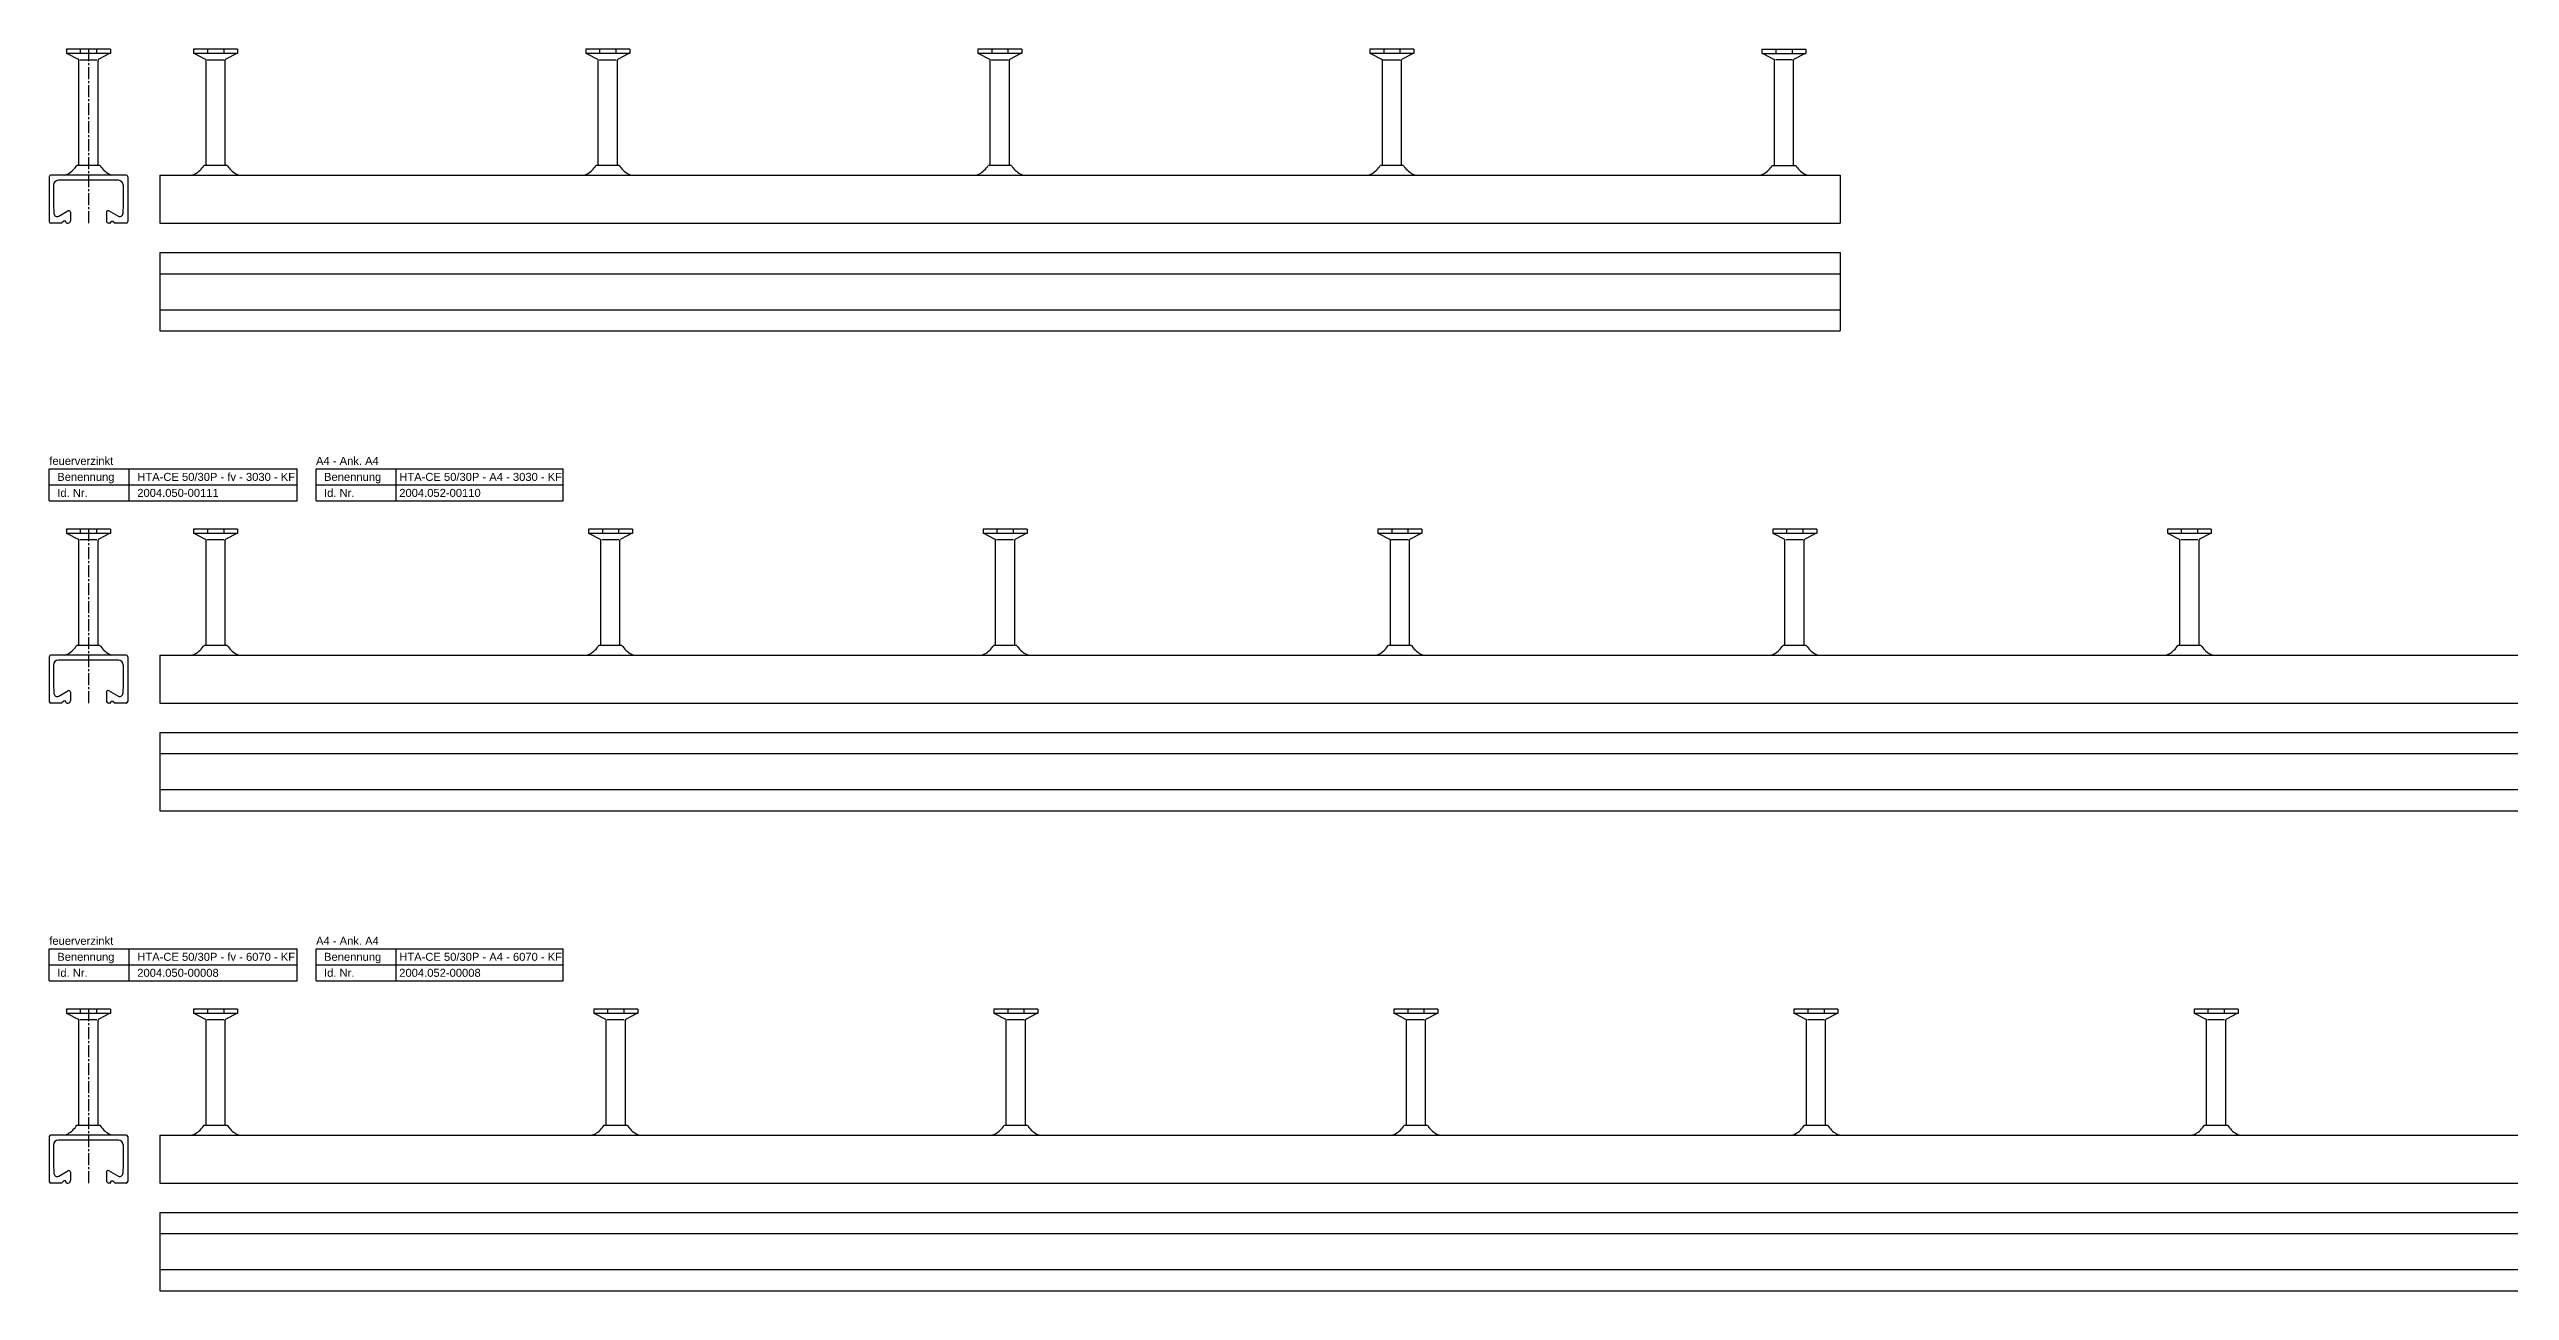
# Model space of a CAD drawing. Header units: millimetres. Extents: x 6357 to 12496, y -479 to 2742.
# Drawn here: x 6357 to 7894, y -479 to 297 of the extents above; entities that cross this region are included whole.
import ezdxf

# ---------------------------------------------------------------- set-up
doc = ezdxf.new("R2010")
doc.units = ezdxf.units.MM
doc.header["$LTSCALE"] = 10
doc.linetypes.add('MITTE2', pattern=[1.125, 0.75, -0.125, 0.125, -0.125])
doc.layers.add('ACHSEN', color=1, linetype='MITTE2')
doc.layers.add('HALFEN', color=2, linetype='CONTINUOUS')
doc.styles.add('ARIAL50', font='arial.ttf', dxfattribs={"height": 5})

msp = doc.modelspace()

# ---------------------------------------------------------------- linework, layer by layer
at = {"layer": 'ACHSEN'}
for p, q in [((6381.5, 296.7), (6381.5, 188)), ((6381.5, -3.3), (6381.5, -112)), ((6381.5, -303.3), (6381.5, -412))]:
    msp.add_line(p, q, dxfattribs=at)
at = {"layer": 'HALFEN'}
for p, q in [((6395.2, 296.7), (6367.7, 296.7)), ((6367.7, 296.7), (6367.7, 294)), ((6395.2, 294), (6367.7, 294)), ((6368.2, 294), (6375, 290.5)), ((6376.4, 296.7), (6376.4, 294)), ((6386.5, 296.7), (6386.5, 294)), ((6394.7, 294), (6387.9, 290.5)), ((6395.2, 296.7), (6395.2, 294)), ((6474.7, 296.7), (6447.2, 296.7)), ((6447.2, 296.7), (6447.2, 294)), ((6474.7, 294), (6447.2, 294)), ((6447.7, 294), (6454.5, 290.5)), ((6455.9, 296.7), (6455.9, 294)), ((6466, 296.7), (6466, 294)), ((6474.2, 294), (6467.4, 290.5)), ((6474.7, 296.7), (6474.7, 294)), ((6719.7, 296.7), (6692.2, 296.7)), ((6692.2, 296.7), (6692.2, 294)), ((6719.7, 294), (6692.2, 294)), ((6692.7, 294), (6699.5, 290.5)), ((6700.9, 296.7), (6700.9, 294)), ((6711, 296.7), (6711, 294)), ((6719.2, 294), (6712.4, 290.5)), ((6719.7, 296.7), (6719.7, 294)), ((6964.7, 296.7), (6937.2, 296.7)), ((6937.2, 296.7), (6937.2, 294)), ((6964.7, 294), (6937.2, 294)), ((6937.7, 294), (6944.5, 290.5)), ((6945.9, 296.7), (6945.9, 294)), ((6956, 296.7), (6956, 294)), ((6964.2, 294), (6957.4, 290.5)), ((6964.7, 296.7), (6964.7, 294)), ((7209.7, 296.7), (7182.2, 296.7)), ((7182.2, 296.7), (7182.2, 294)), ((7209.7, 294), (7182.2, 294)), ((7182.7, 294), (7189.5, 290.5)), ((7190.9, 296.7), (7190.9, 294)), ((7201, 296.7), (7201, 294)), ((7209.2, 294), (7202.4, 290.5)), ((7209.7, 296.7), (7209.7, 294)), ((7427.2, 296.7), (7454.7, 296.7)), ((7427.2, 296.7), (7427.2, 294)), ((7427.2, 294), (7454.7, 294)), ((7427.7, 294), (7434.5, 290.5)), ((7435.9, 296.7), (7435.9, 294)), ((7446, 296.7), (7446, 294)), ((7454.2, 294), (7447.4, 290.5)), ((7454.7, 296.7), (7454.7, 294)), ((6375.5, 224), (6375.5, 289.8)), ((6376.1, 290.2), (6386.8, 290.2)), ((6387.5, 224), (6387.5, 289.8)), ((6455, 224), (6455, 289.8)), ((6455.6, 290.2), (6466.3, 290.2)), ((6467, 224), (6467, 289.8)), ((6700, 224), (6700, 289.8)), ((6700.6, 290.2), (6711.3, 290.2)), ((6712, 224), (6712, 289.8)), ((6945, 224), (6945, 289.8)), ((6945.6, 290.2), (6956.3, 290.2)), ((6957, 224), (6957, 289.8)), ((7190, 224), (7190, 289.8)), ((7190.6, 290.2), (7201.3, 290.2)), ((7202, 224), (7202, 289.8)), ((7435, 224), (7435, 289.8)), ((7446.3, 290.2), (7435.7, 290.2)), ((7447, 224), (7447, 289.8)), ((6357, 217), (6357, 189)), ((6405, 218), (6358, 218)), ((6388.7, 224), (6374.3, 224)), ((6388.7, 224), (6387.9, 224)), ((6406, 217), (6406, 189)), ((6426, 218), (7476, 218)), ((6426, 218), (6426, 188)), ((6468.2, 224), (6453.8, 224)), ((6713.2, 224), (6698.8, 224)), ((6958.2, 224), (6943.8, 224)), ((7203.2, 224), (7188.8, 224)), ((7433.8, 224), (7448.2, 224)), ((7476, 218), (7476, 188)), ((6359.7, 211.8), (6359.7, 199.8)), ((6400.2, 214.8), (6362.7, 214.8)), ((6403.2, 212), (6403.2, 199.8)), ((6364.7, 188), (6358, 188)), ((6359.7, 199.8), (6359.9, 194)), ((6362.9, 192.3), (6368.7, 195.7)), ((6366.2, 189.3), (6364.7, 188)), ((6367.2, 189.3), (6366.2, 189.3)), ((6367.7, 188), (6367.2, 189.3)), ((6367.7, 188), (6368.7, 188)), ((6370.2, 194.8), (6370.2, 189.5)), ((6392.7, 194.8), (6392.7, 189.5)), ((6400, 192.3), (6394.2, 195.7)), ((6395.2, 188), (6394.2, 188)), ((6395.2, 188), (6395.7, 189.3)), ((6395.7, 189.3), (6396.7, 189.3)), ((6396.7, 189.3), (6398.2, 188)), ((6405, 188), (6398.2, 188)), ((6403.2, 199.8), (6403, 194)), ((6426, 188), (7476, 188)), ((6426, 169.6), (7476, 169.6)), ((6426, 169.6), (6426, 120.6)), ((7476, 169.6), (7476, 120.6)), ((6426, 156.4), (7476, 156.4)), ((6426, 133.9), (7476, 133.9)), ((6426, 120.6), (7476, 120.6)), ((6357, 34.4), (6511.9, 34.4)), ((6357, 14.4), (6357, 34.4)), ((6407, 14.4), (6407, 34.4)), ((6511.9, 14.4), (6511.9, 34.4)), ((6523.7, 34.4), (6678.2, 34.4)), ((6523.7, 14.4), (6523.7, 34.4)), ((6573.7, 14.4), (6573.7, 34.4)), ((6678.2, 14.4), (6678.2, 34.4)), ((6357, 24.4), (6511.9, 24.4)), ((6523.7, 24.4), (6678.2, 24.4)), ((6357, 14.4), (6511.9, 14.4)), ((6523.7, 14.4), (6678.2, 14.4)), ((6395.2, -3.3), (6367.7, -3.3)), ((6367.7, -3.3), (6367.7, -6)), ((6395.2, -6), (6367.7, -6)), ((6368.2, -6), (6375, -9.5)), ((6375.5, -76), (6375.5, -10.2)), ((6376.1, -9.8), (6386.8, -9.8)), ((6376.4, -3.3), (6376.4, -6)), ((6386.5, -3.3), (6386.5, -6)), ((6387.5, -76), (6387.5, -10.2)), ((6394.7, -6), (6387.9, -9.5)), ((6395.2, -3.3), (6395.2, -6)), ((6474.7, -3.3), (6447.2, -3.3)), ((6447.2, -3.3), (6447.2, -6)), ((6474.7, -6), (6447.2, -6)), ((6447.7, -6), (6454.5, -9.5)), ((6455, -76), (6455, -10.2)), ((6455.6, -9.8), (6466.3, -9.8)), ((6455.9, -3.3), (6455.9, -6)), ((6466, -3.3), (6466, -6)), ((6467, -76), (6467, -10.2)), ((6474.2, -6), (6467.4, -9.5)), ((6474.7, -3.3), (6474.7, -6)), ((6721.4, -3.3), (6693.9, -3.3)), ((6693.9, -3.3), (6693.9, -6)), ((6721.4, -6), (6693.9, -6)), ((6694.4, -6), (6701.2, -9.5)), ((6701.6, -76), (6701.6, -10.2)), ((6702.3, -9.8), (6712.9, -9.8)), ((6702.6, -3.3), (6702.6, -6)), ((6712.7, -3.3), (6712.7, -6)), ((6713.6, -76), (6713.6, -10.2)), ((6720.9, -6), (6714.1, -9.5)), ((6721.4, -3.3), (6721.4, -6)), ((6968, -3.3), (6940.6, -3.3)), ((6940.6, -3.3), (6940.6, -6)), ((6968, -6), (6940.6, -6)), ((6941.1, -6), (6947.9, -9.5)), ((6948.3, -76), (6948.3, -10.2)), ((6949, -9.8), (6959.6, -9.8)), ((6949.2, -3.3), (6949.2, -6)), ((6959.4, -3.3), (6959.4, -6)), ((6960.3, -76), (6960.3, -10.2)), ((6967.5, -6), (6960.7, -9.5)), ((6968, -3.3), (6968, -6)), ((7214.7, -3.3), (7187.2, -3.3)), ((7187.2, -3.3), (7187.2, -6)), ((7214.7, -6), (7187.2, -6)), ((7187.7, -6), (7194.5, -9.5)), ((7195, -76), (7195, -10.2)), ((7195.6, -9.8), (7206.3, -9.8)), ((7195.9, -3.3), (7195.9, -6)), ((7206, -3.3), (7206, -6)), ((7207, -76), (7207, -10.2)), ((7214.2, -6), (7207.4, -9.5)), ((7214.7, -3.3), (7214.7, -6)), ((7461.4, -3.3), (7433.9, -3.3)), ((7433.9, -3.3), (7433.9, -6)), ((7461.4, -6), (7433.9, -6)), ((7434.4, -6), (7441.2, -9.5)), ((7441.6, -76), (7441.6, -10.2)), ((7442.3, -9.8), (7452.9, -9.8)), ((7442.6, -3.3), (7442.6, -6)), ((7452.7, -3.3), (7452.7, -6)), ((7453.6, -76), (7453.6, -10.2)), ((7460.9, -6), (7454.1, -9.5)), ((7461.4, -3.3), (7461.4, -6)), ((7708, -3.3), (7680.6, -3.3)), ((7680.6, -3.3), (7680.6, -6)), ((7708, -6), (7680.6, -6)), ((7681.1, -6), (7687.9, -9.5)), ((7688.3, -76), (7688.3, -10.2)), ((7689, -9.8), (7699.6, -9.8)), ((7689.2, -3.3), (7689.2, -6)), ((7699.4, -3.3), (7699.4, -6)), ((7700.3, -76), (7700.3, -10.2)), ((7707.5, -6), (7700.7, -9.5)), ((7708, -3.3), (7708, -6)), ((6388.7, -76), (6374.3, -76)), ((6388.7, -76), (6387.9, -76)), ((6468.2, -76), (6453.8, -76)), ((6714.8, -76), (6700.4, -76)), ((6961.5, -76), (6947.1, -76)), ((7208.2, -76), (7193.8, -76)), ((7454.8, -76), (7440.4, -76)), ((7701.5, -76), (7687.1, -76)), ((6357, -83), (6357, -111)), ((6405, -82), (6358, -82)), ((6359.7, -88.2), (6359.7, -100.2)), ((6400.2, -85.2), (6362.7, -85.2)), ((6403.2, -88), (6403.2, -100.2)), ((6406, -83), (6406, -111)), ((6426, -82), (9456, -82)), ((6426, -82), (6426, -112)), ((6359.7, -100.2), (6359.9, -106)), ((6362.9, -107.7), (6368.7, -104.3)), ((6370.2, -105.2), (6370.2, -110.5)), ((6392.7, -105.2), (6392.7, -110.5)), ((6400, -107.7), (6394.2, -104.3)), ((6403.2, -100.2), (6403, -106)), ((6364.7, -112), (6358, -112)), ((6366.2, -110.7), (6364.7, -112)), ((6367.2, -110.7), (6366.2, -110.7)), ((6367.7, -112), (6367.2, -110.7)), ((6367.7, -112), (6368.7, -112)), ((6395.2, -112), (6394.2, -112)), ((6395.2, -112), (6395.7, -110.7)), ((6395.7, -110.7), (6396.7, -110.7)), ((6396.7, -110.7), (6398.2, -112)), ((6405, -112), (6398.2, -112)), ((6426, -112), (9456, -112)), ((6426, -130.4), (9456, -130.4)), ((6426, -130.4), (6426, -179.4)), ((6426, -143.6), (9456, -143.6)), ((6426, -166.1), (9456, -166.1)), ((6426, -179.4), (9456, -179.4)), ((6357, -265.6), (6511.9, -265.6)), ((6357, -285.6), (6357, -265.6)), ((6357, -275.6), (6511.9, -275.6)), ((6407, -285.6), (6407, -265.6)), ((6511.9, -285.6), (6511.9, -265.6)), ((6523.7, -265.6), (6678.2, -265.6)), ((6523.7, -285.6), (6523.7, -265.6)), ((6523.7, -275.6), (6678.2, -275.6)), ((6573.7, -285.6), (6573.7, -265.6)), ((6678.2, -285.6), (6678.2, -265.6)), ((6357, -285.6), (6511.9, -285.6)), ((6523.7, -285.6), (6678.2, -285.6)), ((6395.2, -303.3), (6367.7, -303.3)), ((6367.7, -303.3), (6367.7, -306)), ((6395.2, -306), (6367.7, -306)), ((6368.2, -306), (6375, -309.5)), ((6376.4, -303.3), (6376.4, -306)), ((6386.5, -303.3), (6386.5, -306)), ((6394.7, -306), (6387.9, -309.5)), ((6395.2, -303.3), (6395.2, -306)), ((6474.7, -303.3), (6447.2, -303.3)), ((6447.2, -303.3), (6447.2, -306)), ((6474.7, -306), (6447.2, -306)), ((6447.7, -306), (6454.5, -309.5)), ((6455.9, -303.3), (6455.9, -306)), ((6466, -303.3), (6466, -306)), ((6474.2, -306), (6467.4, -309.5)), ((6474.7, -303.3), (6474.7, -306)), ((6724.7, -303.3), (6697.2, -303.3)), ((6697.2, -303.3), (6697.2, -306)), ((6724.7, -306), (6697.2, -306)), ((6697.7, -306), (6704.5, -309.5)), ((6705.9, -303.3), (6705.9, -306)), ((6716, -303.3), (6716, -306)), ((6724.2, -306), (6717.4, -309.5)), ((6724.7, -303.3), (6724.7, -306)), ((6974.7, -303.3), (6947.2, -303.3)), ((6947.2, -303.3), (6947.2, -306)), ((6974.7, -306), (6947.2, -306)), ((6947.7, -306), (6954.5, -309.5)), ((6955.9, -303.3), (6955.9, -306)), ((6966, -303.3), (6966, -306)), ((6974.2, -306), (6967.4, -309.5)), ((6974.7, -303.3), (6974.7, -306)), ((7224.7, -303.3), (7197.2, -303.3)), ((7197.2, -303.3), (7197.2, -306)), ((7224.7, -306), (7197.2, -306)), ((7197.7, -306), (7204.5, -309.5)), ((7205.9, -303.3), (7205.9, -306)), ((7216, -303.3), (7216, -306)), ((7224.2, -306), (7217.4, -309.5)), ((7224.7, -303.3), (7224.7, -306)), ((7474.7, -303.3), (7447.2, -303.3)), ((7447.2, -303.3), (7447.2, -306)), ((7474.7, -306), (7447.2, -306)), ((7447.7, -306), (7454.5, -309.5)), ((7455.9, -303.3), (7455.9, -306)), ((7466, -303.3), (7466, -306)), ((7474.2, -306), (7467.4, -309.5)), ((7474.7, -303.3), (7474.7, -306)), ((7724.7, -303.3), (7697.2, -303.3)), ((7697.2, -303.3), (7697.2, -306)), ((7724.7, -306), (7697.2, -306)), ((7697.7, -306), (7704.5, -309.5)), ((7705.9, -303.3), (7705.9, -306)), ((7716, -303.3), (7716, -306)), ((7724.2, -306), (7717.4, -309.5)), ((7724.7, -303.3), (7724.7, -306)), ((6375.5, -376), (6375.5, -310.2)), ((6376.1, -309.8), (6386.8, -309.8)), ((6387.5, -376), (6387.5, -310.2)), ((6455, -376), (6455, -310.2)), ((6455.6, -309.8), (6466.3, -309.8)), ((6467, -376), (6467, -310.2)), ((6705, -376), (6705, -310.2)), ((6705.6, -309.8), (6716.3, -309.8)), ((6717, -376), (6717, -310.2)), ((6955, -376), (6955, -310.2)), ((6955.6, -309.8), (6966.3, -309.8)), ((6967, -376), (6967, -310.2)), ((7205, -376), (7205, -310.2)), ((7205.6, -309.8), (7216.3, -309.8)), ((7217, -376), (7217, -310.2)), ((7455, -376), (7455, -310.2)), ((7455.6, -309.8), (7466.3, -309.8)), ((7467, -376), (7467, -310.2)), ((7705, -376), (7705, -310.2)), ((7705.6, -309.8), (7716.3, -309.8)), ((7717, -376), (7717, -310.2)), ((6357, -383), (6357, -411)), ((6405, -382), (6358, -382)), ((6388.7, -376), (6374.3, -376)), ((6388.7, -376), (6387.9, -376)), ((6406, -383), (6406, -411)), ((6426, -382), (12496, -382)), ((6426, -382), (6426, -412)), ((6468.2, -376), (6453.8, -376)), ((6718.2, -376), (6703.8, -376)), ((6968.2, -376), (6953.8, -376)), ((7218.2, -376), (7203.8, -376)), ((7468.2, -376), (7453.8, -376)), ((7718.2, -376), (7703.8, -376)), ((6359.7, -388.2), (6359.7, -400.2)), ((6400.2, -385.2), (6362.7, -385.2)), ((6403.2, -388), (6403.2, -400.2)), ((6364.7, -412), (6358, -412)), ((6359.7, -400.2), (6359.9, -406)), ((6362.9, -407.7), (6368.7, -404.3)), ((6366.2, -410.7), (6364.7, -412)), ((6367.2, -410.7), (6366.2, -410.7)), ((6367.7, -412), (6367.2, -410.7)), ((6367.7, -412), (6368.7, -412)), ((6370.2, -405.2), (6370.2, -410.5)), ((6392.7, -405.2), (6392.7, -410.5)), ((6400, -407.7), (6394.2, -404.3)), ((6395.2, -412), (6394.2, -412)), ((6395.2, -412), (6395.7, -410.7)), ((6395.7, -410.7), (6396.7, -410.7)), ((6396.7, -410.7), (6398.2, -412)), ((6405, -412), (6398.2, -412)), ((6403.2, -400.2), (6403, -406)), ((6426, -412), (12496, -412)), ((6426, -430.4), (12496, -430.4)), ((6426, -430.4), (6426, -479.4)), ((6426, -443.6), (12496, -443.6)), ((6426, -466.1), (12496, -466.1)), ((6426, -479.4), (12496, -479.4))]:
    msp.add_line(p, q, dxfattribs=at)
for centre, radius, start, end in [((6374.7, 289.8), 0.8, 0, 62.3005), ((6388.3, 289.8), 0.8, 117.6995, 180), ((6454.2, 289.8), 0.8, 0, 62.3005), ((6467.8, 289.8), 0.8, 117.6995, 180), ((6699.2, 289.8), 0.8, 0, 62.3005), ((6712.8, 289.8), 0.8, 117.6995, 180), ((6944.2, 289.8), 0.8, 0, 62.3005), ((6957.8, 289.8), 0.8, 117.6995, 180), ((7189.2, 289.8), 0.8, 0, 62.3005), ((7202.8, 289.8), 0.8, 117.6995, 180), ((7434.2, 289.8), 0.8, 0, 62.3005), ((7447.8, 289.8), 0.8, 117.6995, 180), ((6358, 217), 1, 90, 180), ((6364.7, 226.8), 9, 283.5362, 296.8414), ((6359.8, 233.6), 17.3, 301.0756, 326.5383), ((6403.1, 233.6), 17.3, 213.4617, 238.9244), ((6398.2, 226.8), 9, 243.1586, 256.4638), ((6405, 217), 1, 0, 90), ((6444.2, 226.8), 9, 283.5362, 296.8414), ((6439.3, 233.6), 17.3, 301.0756, 326.5383), ((6482.6, 233.6), 17.3, 213.4617, 238.9244), ((6477.7, 226.8), 9, 243.1586, 256.4638), ((6689.2, 226.8), 9, 283.5362, 296.8414), ((6684.3, 233.6), 17.3, 301.0756, 326.5383), ((6727.6, 233.6), 17.3, 213.4617, 238.9244), ((6722.7, 226.8), 9, 243.1586, 256.4638), ((6934.2, 226.8), 9, 283.5362, 296.8414), ((6929.3, 233.6), 17.3, 301.0756, 326.5383), ((6972.6, 233.6), 17.3, 213.4617, 238.9244), ((6967.7, 226.8), 9, 243.1586, 256.4638), ((7179.2, 226.8), 9, 283.5362, 296.8414), ((7174.3, 233.6), 17.3, 301.0756, 326.5383), ((7217.6, 233.6), 17.3, 213.4617, 238.9244), ((7212.7, 226.8), 9, 243.1586, 256.4638), ((7424.2, 226.8), 9, 283.5362, 296.8414), ((7419.3, 233.6), 17.3, 301.0756, 326.5383), ((7462.6, 233.6), 17.3, 213.4617, 238.9244), ((7457.7, 226.8), 9, 243.1586, 256.4638), ((6362.7, 211.8), 3, 90, 180), ((6400.2, 211.8), 3, 0, 90), ((6358, 189), 1, 180, 270), ((6361.9, 194.1), 2, 181.843, 299.9532), ((6369.2, 194.8), 1, 0, 119.9532), ((6368.7, 189.5), 1.5, 270, 0), ((6393.7, 194.8), 1, 60.0468, 180), ((6394.2, 189.5), 1.5, 180, 270), ((6401, 194.1), 2, 240.0468, 358.157), ((6405, 189), 1, 270, 0), ((6374.7, -10.2), 0.8, 0, 62.3005), ((6388.3, -10.2), 0.8, 117.6995, 180), ((6454.2, -10.2), 0.8, 0, 62.3005), ((6467.8, -10.2), 0.8, 117.6995, 180), ((6700.8, -10.2), 0.8, 0, 62.3005), ((6714.4, -10.2), 0.8, 117.6995, 180), ((6947.5, -10.2), 0.8, 0, 62.3005), ((6961.1, -10.2), 0.8, 117.6995, 180), ((7194.2, -10.2), 0.8, 0, 62.3005), ((7207.8, -10.2), 0.8, 117.6995, 180), ((7440.8, -10.2), 0.8, 0, 62.3005), ((7454.4, -10.2), 0.8, 117.6995, 180), ((7687.5, -10.2), 0.8, 0, 62.3005), ((7701.1, -10.2), 0.8, 117.6995, 180), ((6359.8, -66.4), 17.3, 301.0756, 326.5383), ((6403.1, -66.4), 17.3, 213.4617, 238.9244), ((6439.3, -66.4), 17.3, 301.0756, 326.5383), ((6482.6, -66.4), 17.3, 213.4617, 238.9244), ((6686, -66.4), 17.3, 301.0756, 326.5383), ((6729.3, -66.4), 17.3, 213.4617, 238.9244), ((6932.7, -66.4), 17.3, 301.0756, 326.5383), ((6975.9, -66.4), 17.3, 213.4617, 238.9244), ((7179.3, -66.4), 17.3, 301.0756, 326.5383), ((7222.6, -66.4), 17.3, 213.4617, 238.9244), ((7426, -66.4), 17.3, 301.0756, 326.5383), ((7469.3, -66.4), 17.3, 213.4617, 238.9244), ((7672.7, -66.4), 17.3, 301.0756, 326.5383), ((7715.9, -66.4), 17.3, 213.4617, 238.9244), ((6358, -83), 1, 90, 180), ((6362.7, -88.2), 3, 90, 180), ((6364.7, -73.2), 9, 283.5362, 296.8414), ((6398.2, -73.2), 9, 243.1586, 256.4638), ((6400.2, -88.2), 3, 0, 90), ((6405, -83), 1, 0, 90), ((6444.2, -73.2), 9, 283.5362, 296.8414), ((6477.7, -73.2), 9, 243.1586, 256.4638), ((6690.9, -73.2), 9, 283.5362, 296.8414), ((6724.4, -73.2), 9, 243.1586, 256.4638), ((6937.5, -73.2), 9, 283.5362, 296.8414), ((6971.1, -73.2), 9, 243.1586, 256.4638), ((7184.2, -73.2), 9, 283.5362, 296.8414), ((7217.7, -73.2), 9, 243.1586, 256.4638), ((7430.9, -73.2), 9, 283.5362, 296.8414), ((7464.4, -73.2), 9, 243.1586, 256.4638), ((7677.5, -73.2), 9, 283.5362, 296.8414), ((7711.1, -73.2), 9, 243.1586, 256.4638), ((6361.9, -105.9), 2, 181.843, 299.9532), ((6369.2, -105.2), 1, 0, 119.9532), ((6393.7, -105.2), 1, 60.0468, 180), ((6401, -105.9), 2, 240.0468, 358.157), ((6358, -111), 1, 180, 270), ((6368.7, -110.5), 1.5, 270, 0), ((6394.2, -110.5), 1.5, 180, 270), ((6405, -111), 1, 270, 0), ((6374.7, -310.2), 0.8, 0, 62.3005), ((6388.3, -310.2), 0.8, 117.6995, 180), ((6454.2, -310.2), 0.8, 0, 62.3005), ((6467.8, -310.2), 0.8, 117.6995, 180), ((6704.2, -310.2), 0.8, 0, 62.3005), ((6717.8, -310.2), 0.8, 117.6995, 180), ((6954.2, -310.2), 0.8, 0, 62.3005), ((6967.8, -310.2), 0.8, 117.6995, 180), ((7204.2, -310.2), 0.8, 0, 62.3005), ((7217.8, -310.2), 0.8, 117.6995, 180), ((7454.2, -310.2), 0.8, 0, 62.3005), ((7467.8, -310.2), 0.8, 117.6995, 180), ((7704.2, -310.2), 0.8, 0, 62.3005), ((7717.8, -310.2), 0.8, 117.6995, 180), ((6358, -383), 1, 90, 180), ((6364.7, -373.2), 9, 283.5362, 296.8414), ((6359.8, -366.4), 17.3, 301.0756, 326.5383), ((6403.1, -366.4), 17.3, 213.4617, 238.9244), ((6398.2, -373.2), 9, 243.1586, 256.4638), ((6405, -383), 1, 0, 90), ((6444.2, -373.2), 9, 283.5362, 296.8414), ((6439.3, -366.4), 17.3, 301.0756, 326.5383), ((6482.6, -366.4), 17.3, 213.4617, 238.9244), ((6477.7, -373.2), 9, 243.1586, 256.4638), ((6694.2, -373.2), 9, 283.5362, 296.8414), ((6689.3, -366.4), 17.3, 301.0756, 326.5383), ((6732.6, -366.4), 17.3, 213.4617, 238.9244), ((6727.7, -373.2), 9, 243.1586, 256.4638), ((6944.2, -373.2), 9, 283.5362, 296.8414), ((6939.3, -366.4), 17.3, 301.0756, 326.5383), ((6982.6, -366.4), 17.3, 213.4617, 238.9244), ((6977.7, -373.2), 9, 243.1586, 256.4638), ((7194.2, -373.2), 9, 283.5362, 296.8414), ((7189.3, -366.4), 17.3, 301.0756, 326.5383), ((7232.6, -366.4), 17.3, 213.4617, 238.9244), ((7227.7, -373.2), 9, 243.1586, 256.4638), ((7444.2, -373.2), 9, 283.5362, 296.8414), ((7439.3, -366.4), 17.3, 301.0756, 326.5383), ((7482.6, -366.4), 17.3, 213.4617, 238.9244), ((7477.7, -373.2), 9, 243.1586, 256.4638), ((7694.2, -373.2), 9, 283.5362, 296.8414), ((7689.3, -366.4), 17.3, 301.0756, 326.5383), ((7732.6, -366.4), 17.3, 213.4617, 238.9244), ((7727.7, -373.2), 9, 243.1586, 256.4638), ((6362.7, -388.2), 3, 90, 180), ((6400.2, -388.2), 3, 0, 90), ((6358, -411), 1, 180, 270), ((6361.9, -405.9), 2, 181.843, 299.9532), ((6369.2, -405.2), 1, 0, 119.9532), ((6368.7, -410.5), 1.5, 270, 0), ((6393.7, -405.2), 1, 60.0468, 180), ((6394.2, -410.5), 1.5, 180, 270), ((6401, -405.9), 2, 240.0468, 358.157), ((6405, -411), 1, 270, 0)]:
    msp.add_arc(centre, radius, start, end, dxfattribs=at)

# ---------------------------------------------------------------- texts
at = {"layer": 'HALFEN', "style": 'ARIAL50'}
for s, p in [('feuerverzinkt', (6357, 36.9)), ('Benennung', (6362, 26.9)), ('HTA-CE 50/30P - fv - 3030 - KF', (6412, 26.9)), ('A4 - Ank. A4', (6523.7, 36.9)), ('Benennung', (6528.7, 26.9)), ('HTA-CE 50/30P - A4 - 3030 - KF', (6575.7, 26.9)), ('Id. Nr.', (6362, 16.9)), ('2004.050-00111', (6412, 16.9)), ('Id. Nr.', (6528.7, 16.9)), ('2004.052-00110', (6575.7, 16.9)), ('feuerverzinkt', (6357, -263.1)), ('A4 - Ank. A4', (6523.7, -263.1)), ('Benennung', (6362, -273.1)), ('HTA-CE 50/30P - fv - 6070 - KF', (6412, -273.1)), ('Benennung', (6528.7, -273.1)), ('HTA-CE 50/30P - A4 - 6070 - KF', (6575.7, -273.1)), ('Id. Nr.', (6362, -283.1)), ('2004.050-00008', (6412, -283.1)), ('Id. Nr.', (6528.7, -283.1)), ('2004.052-00008', (6575.7, -283.1))]:
    msp.add_text(s, height=5, dxfattribs=at).set_placement(p)

doc.saveas('drawing.dxf')
